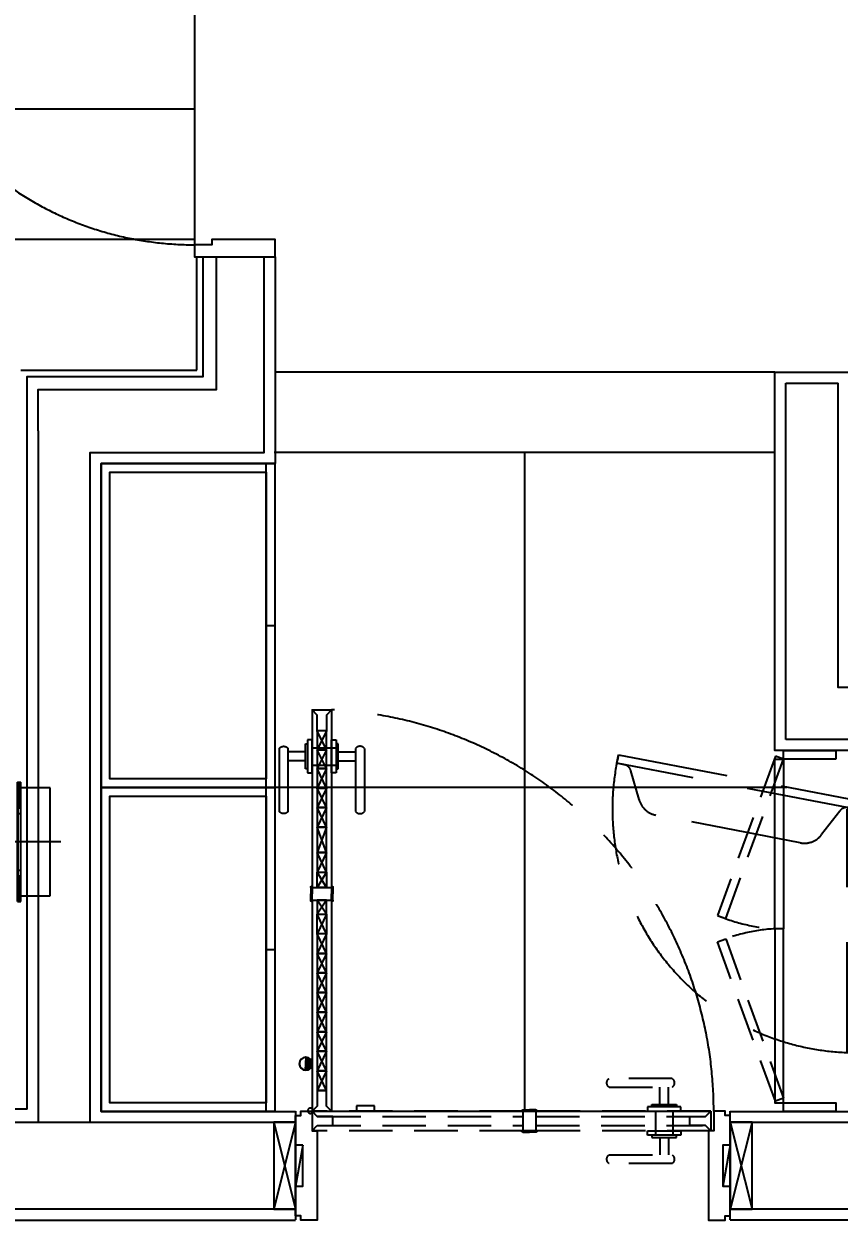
# Model space of a CAD drawing. Header units: millimetres. Extents: x 10000 to 302800, y 6800 to 229018.
# Drawn here: x 212445 to 214321, y 40253 to 43003 of the extents above; entities that cross this region are included whole.
import ezdxf

# ---------------------------------------------------------------- set-up
doc = ezdxf.new("R2010")
doc.units = ezdxf.units.MM
doc.header["$LTSCALE"] = 400
doc.header["$MEASUREMENT"] = 0
for name, pattern in [('X-ROOM TYPE-SR-1.3+1.7Bay$0$CENTER', [2, 1.25, -0.25, 0.25, -0.25]), ('X-ROOM TYPE-SR-1.3+1.7Bay$0$HIDDEN', [0.375, 0.25, -0.125]), ('X-ROOM TYPE-SR-1.3+1.7Bay$0$X-ROOM TYPE-SR-2bay_1$0$PHANTOM2', [1.25, 0.625, -0.125, 0.125, -0.125, 0.125, -0.125]), ('X-ROOM TYPE-SR-1.3+1.7Bay$0$X-ROOM TYPE-SR-2bay_1$0$X-ROOM TYPE-SR-1.3+1.7Bay$0$HIDDEN2', [4.7625, 3.175, -1.5875]), ('X-ROOM TYPE-SR-1.3+1.7Bay$0$X-ROOM TYPE-SR-2bay_1$0$X-ROOM TYPE-SR-3Bay$0$HIDDEN2', [4.7625, 3.175, -1.5875])]:
    doc.linetypes.add(name, pattern=pattern)
doc.layers.get('0').update_dxf_attribs({"linetype": 'CONTINUOUS'})
for name, color, linetype in [('A-TXT1', 3, 'CONTINUOUS'), ('X-ROOM TYPE-SR-1.3+1.7Bay$0$.WA_Built-in_Lower', 252, 'CONTINUOUS'), ('X-ROOM TYPE-SR-1.3+1.7Bay$0$.WA_Door', 252, 'CONTINUOUS'), ('X-ROOM TYPE-SR-1.3+1.7Bay$0$.WA_Door Swing', 252, 'CONTINUOUS'), ('X-ROOM TYPE-SR-1.3+1.7Bay$0$.WA_Door-closed', 252, 'CONTINUOUS'), ('X-ROOM TYPE-SR-1.3+1.7Bay$0$.WA_Floor-Fin', 252, 'CONTINUOUS'), ('X-ROOM TYPE-SR-1.3+1.7Bay$0$.WA_Sani-Fix', 252, 'CONTINUOUS'), ('X-ROOM TYPE-SR-1.3+1.7Bay$0$.WA_Wall', 252, 'CONTINUOUS'), ('X-ROOM TYPE-SR-1.3+1.7Bay$0$.WA_Wall-Fin', 252, 'CONTINUOUS'), ('X-ROOM TYPE-SR-1.3+1.7Bay$0$.WA_Wall-Finish', 252, 'CONTINUOUS'), ('X-ROOM TYPE-SR-1.3+1.7Bay$0$A-WALD', 7, 'CONTINUOUS'), ('X-ROOM TYPE-SR-1.3+1.7Bay$0$WA_Door_Frame', 252, 'CONTINUOUS'), ('X-ROOM TYPE-SR-1.3+1.7Bay$0$WA_DoorHatch', 252, 'CONTINUOUS'), ('X-ROOM TYPE-SR-1.3+1.7Bay$0$WDHAT', 252, 'CONTINUOUS'), ('X-ROOM TYPE-SR-1.3+1.7Bay$0$X-ROOM TYPE-SR-1.3+1.7Bay$0$I-PAT', 252, 'CONTINUOUS'), ('X-ROOM TYPE-SR-1.3+1.7Bay$0$X-ROOM TYPE-SR-2bay_1$0$0-RefEdit0', 252, 'CONTINUOUS'), ('X-ROOM TYPE-SR-1.3+1.7Bay$0$X-ROOM TYPE-SR-2bay_1$0$__Door-bomba', 252, 'CONTINUOUS')]:
    doc.layers.add(name, color=color, linetype=linetype)
doc.styles.add('X-ROOM TYPE-SR-1.3+1.7Bay$0$X-ROOM TYPE-SR-2bay_1$0$X-ROOM TYPE-SR-1.3+1.7Bay$0$HY울릉도L', font='')
doc.styles.get('X-ROOM TYPE-SR-1.3+1.7Bay$0$X-ROOM TYPE-SR-2bay_1$0$X-ROOM TYPE-SR-1.3+1.7Bay$0$HY울릉도L').set_extended_font_data('HYGothic-Extra')

# ---------------------------------------------------------------- blocks, each defined once
blk = doc.blocks.new('X-ROOM TYPE-SR-1.3+1.7Bay$0$X-ROOM TYPE-SR-2bay_1$0$WASHING MACHINE')
at = {"layer": 'X-ROOM TYPE-SR-1.3+1.7Bay$0$X-ROOM TYPE-SR-2bay_1$0$0-RefEdit0', "color": 8, "linetype": 'X-ROOM TYPE-SR-1.3+1.7Bay$0$X-ROOM TYPE-SR-2bay_1$0$X-ROOM TYPE-SR-1.3+1.7Bay$0$HIDDEN2', "ltscale": 0.2}
for p, q in [((0, 343), (-864, -343)), ((-864, 343), (0, -343))]:
    blk.add_line(p, q, dxfattribs=at)
for points in [[(-1414, 385.5), (-1410.2, 405.2), (-860.2, 299.6), (-864, 280), (-1414, 385.5)], [(-864, -280), (-884, -280), (-884, 280), (-864, 280), (-864, -280)]]:
    blk.add_lwpolyline(points, dxfattribs=at)
blk.add_lwpolyline([(-864, 280), (-881.3, 283.3, 0.284079), (-901, 275.8), (-942.6, 221.4, -0.284079), (-991.8, 202.7), (-1323.9, 266.4, -0.284079), (-1362.6, 302), (-1381.2, 368, 0.284079), (-1396.6, 382.2), (-1414, 385.5)], format="xyb", dxfattribs=at)
blk.add_lwpolyline([(-864, 343), (-864, -343), (0, -343), (0, 343)], close=True, dxfattribs=at)
blk.add_arc((-864, 280), 560, 167.093, 279.1397, dxfattribs=at)
at = {"layer": 'X-ROOM TYPE-SR-1.3+1.7Bay$0$X-ROOM TYPE-SR-2bay_1$0$0-RefEdit0', "color": 8, "linetype": 'X-ROOM TYPE-SR-1.3+1.7Bay$0$X-ROOM TYPE-SR-2bay_1$0$X-ROOM TYPE-SR-1.3+1.7Bay$0$HIDDEN2', "ltscale": 0.2, "style": 'X-ROOM TYPE-SR-1.3+1.7Bay$0$X-ROOM TYPE-SR-2bay_1$0$X-ROOM TYPE-SR-1.3+1.7Bay$0$HY울릉도L'}
for s, p in [('WASHING', (-665.6, 26.5)), ('MACHINE', (-653.2, -89.5))]:
    blk.add_text(s, height=76.8, dxfattribs=at).set_placement(p)
blk = doc.blocks.new('X-ROOM TYPE-SR-1.3+1.7Bay$0$DOOR-800(WET)')
at = {"color": 8, "linetype": 'X-ROOM TYPE-SR-1.3+1.7Bay$0$X-ROOM TYPE-SR-2bay_1$0$PHANTOM2', "ltscale": 200}
blk.add_arc((-92.5, -28), 744, 180, 270, dxfattribs=at)
at = {"layer": 'X-ROOM TYPE-SR-1.3+1.7Bay$0$.WA_Floor-Fin'}
blk.add_line((-92.5, -28), (-92.5, -772), dxfattribs=at)
at = {"layer": 'X-ROOM TYPE-SR-1.3+1.7Bay$0$X-ROOM TYPE-SR-2bay_1$0$__Door-bomba'}
for points in [[(92.5, 0), (92.5, -40), (-52.5, -40), (-52.5, -28), (-92.5, -28), (-92.5, 0)], [(-92.5, -28), (-836.5, -28), (-836.5, -68), (-92.5, -68)], [(92.5, -800), (92.5, -760), (-52.5, -760), (-52.5, -772), (-92.5, -772), (-92.5, -800)]]:
    blk.add_lwpolyline(points, close=True, dxfattribs=at)
blk = doc.blocks.new('X-ROOM TYPE-SR-1.3+1.7Bay$0$I-BATHROOM AC-02')
for p, q in [((-7, 137.5), (0, 137.5)), ((-7, 137.5), (-7, -137.5)), ((-7, 135.7), (-5.7, 135.7)), ((-7, 121.8), (-5.7, 121.8)), ((-6.8, 137.5), (0, 130.7)), ((-5.7, 135.7), (-5.7, -135.7)), ((-5.7, 131.9), (0, 126.2)), ((-5.7, 127.4), (0, 121.7)), ((-5.7, 122.9), (0, 117.2)), ((-5.7, 118.4), (0, 112.7)), ((-5.7, 113.9), (0, 108.2)), ((-2.3, 137.5), (0, 135.2)), ((0, 137.5), (0, -137.5)), ((0, 124), (68.2, 124)), ((68.2, 124), (68.2, -124)), ((-5.7, 109.4), (0, 103.7)), ((-5.7, 105), (0, 99.3)), ((-5.7, 100.5), (0, 94.8)), ((-5.7, 96), (0, 90.3)), ((-5.7, 91.5), (0, 85.8)), ((-5.7, 87), (0, 81.3)), ((-5.7, 82.5), (-1.2, 78)), ((-5.7, 78), (-5.7, 78)), ((-5.7, 78), (0, 78)), ((-5.7, 65), (0, 65)), ((92.4, 0), (-27, 0)), ((-5.7, -65), (0, -65)), ((-5.7, -78), (0, -78)), ((-5.7, -79.1), (0, -84.8)), ((-2.3, -78), (0, -80.3)), ((-5.7, -83.6), (0, -89.3)), ((-5.7, -88.1), (0, -93.8)), ((-5.7, -92.6), (0, -98.3)), ((-5.7, -97.1), (0, -102.8)), ((-5.7, -101.6), (0, -107.3)), ((-5.7, -106.1), (0, -111.8)), ((-7, -121.8), (-5.7, -121.8)), ((-7, -135.7), (-5.7, -135.7)), ((-7, -136.2), (-5.7, -137.5)), ((-7, -137.5), (0, -137.5)), ((-5.7, -110.6), (0, -116.3)), ((-5.7, -115.1), (0, -120.8)), ((-5.7, -119.6), (0, -125.3)), ((-5.7, -124), (0, -129.7)), ((-5.7, -128.5), (0, -134.2)), ((-5.7, -133), (-1.2, -137.5)), ((68.2, -124), (0, -124))]:
    blk.add_line(p, q)
blk = doc.blocks.new('X-ROOM TYPE-SR-1.3+1.7Bay$0$A$C4E1533E5')
at = {"layer": 'X-ROOM TYPE-SR-1.3+1.7Bay$0$WA_DoorHatch', "color": 8, "linetype": 'X-ROOM TYPE-SR-1.3+1.7Bay$0$HIDDEN'}
for p, q in [((-820, 295.7), (-820, 335.7)), ((-800, 295.7), (-800, 335.7)), ((-917, 280.4), (-515.1, 280.4)), ((-905, 268.4), (-917, 280.4)), ((-838.5, 290.7), (-781.5, 290.7)), ((-829.9, 280.4), (-829.9, 225.1)), ((-790.1, 280.4), (-790.1, 225.1)), ((-515.1, 283.4), (-500.1, 283.4)), ((-515.1, 280.4), (-500.1, 280.4)), ((-515.1, 280.4), (-515.1, 235.4)), ((-485, 283.4), (-500, 283.4)), ((-485, 280.4), (-500, 280.4)), ((-485.1, 280.4), (0, 280.4, 0)), ((-485, 280.4), (-485.1, 235.4)), ((-515.1, 268.4), (-898.1, 268.4)), ((-12, 268.4, 0), (-485.1, 268.4)), ((-917, 235.4, 0), (-507.1, 235.4)), ((-515.1, 247.4), (-898.1, 247.4)), ((-838.5, 225.1), (-781.5, 225.1)), ((-820, 220.1), (-820, 180.1)), ((-800, 220.1), (-800, 180.1)), ((-515.1, 235.4), (-485.1, 235.4)), ((-515.1, 235.4), (-500.1, 235.4)), ((-515.1, 232.4), (-500.1, 232.4)), ((-485, 235.4), (-500, 235.4)), ((-485, 232.4), (-500, 232.4)), ((-12, 247.4, 0), (-485.1, 247.4)), ((-485.1, 235.4), (0, 235.4, 0))]:
    blk.add_line(p, q, dxfattribs=at)
at = {"layer": 'X-ROOM TYPE-SR-1.3+1.7Bay$0$WA_DoorHatch', "color": 8, "linetype": 'X-ROOM TYPE-SR-1.3+1.7Bay$0$HIDDEN', "ltscale": 100}
for p, q in [((0, 280.4, 0), (-12, 268.4, 0)), ((0, 235.4, 0), (-12, 247.4, 0))]:
    blk.add_line(p, q, dxfattribs=at)
at = {"layer": 'X-ROOM TYPE-SR-1.3+1.7Bay$0$WA_DoorHatch', "color": 8, "linetype": 'X-ROOM TYPE-SR-1.3+1.7Bay$0$HIDDEN'}
for points in [[(-828.3, 355.7), (-683.1, 355.7)], [(-683.1, 335.7), (-828.3, 335.7)], [(-781.5, 290.7), (-771.8, 290.7), (-771.8, 280.4), (-848.2, 280.4), (-848.2, 290.7), (-838.5, 290.7)], [(-781.5, 290.7), (-781.5, 295.7), (-838.5, 295.7), (-838.5, 290.7)], [(-781.5, 225.1), (-771.8, 225.1), (-771.8, 235.4), (-848.2, 235.4), (-848.2, 225.1), (-838.5, 225.1)], [(-781.5, 225.1), (-781.5, 220.1), (-838.5, 220.1), (-838.5, 225.1)], [(-683.1, 180.1), (-828.3, 180.1)], [(-828.3, 160.1), (-683.1, 160.1)]]:
    blk.add_lwpolyline(points, dxfattribs=at)
at = {"layer": 'X-ROOM TYPE-SR-1.3+1.7Bay$0$WA_DoorHatch', "color": 8, "linetype": 'X-ROOM TYPE-SR-1.3+1.7Bay$0$HIDDEN', "elevation": 0}
blk.add_lwpolyline([(-869, 268.4), (-905, 268.4), (-917, 280.4), (-917, 235.4), (-905, 247.4), (-869, 247.4)], close=True, dxfattribs=at)
at = {"layer": 'X-ROOM TYPE-SR-1.3+1.7Bay$0$WA_DoorHatch', "color": 8, "linetype": 'X-ROOM TYPE-SR-1.3+1.7Bay$0$HIDDEN', "ltscale": 111, "elevation": 0}
blk.add_lwpolyline([(-102, 280.4), (-143.8, 280.4), (-143.8, 293), (-102, 293)], close=True, dxfattribs=at)
at = {"layer": 'X-ROOM TYPE-SR-1.3+1.7Bay$0$WA_DoorHatch', "color": 8, "linetype": 'X-ROOM TYPE-SR-1.3+1.7Bay$0$HIDDEN', "ltscale": 100}
blk.add_lwpolyline([(-48, 268.4), (-12, 268.4), (0, 280.4), (0, 235.4), (-12, 247.4), (-48, 247.4)], close=True, dxfattribs=at)
blk.add_circle((4, 281.4, 0), 6, dxfattribs=at)
at = {"layer": 'X-ROOM TYPE-SR-1.3+1.7Bay$0$WA_DoorHatch', "color": 8, "linetype": 'X-ROOM TYPE-SR-1.3+1.7Bay$0$HIDDEN'}
for centre, radius, start, end in [((-820.4, 345.7), 12.8, 128.4193, 231.5807), ((-691, 345.7), 12.8, 308.4193, 51.5807), ((-515.1, 280.4), 3, 90, 180), ((-485, 280.4), 3, 359.923, 89.923), ((-515.1, 235.4), 3, 180, 270), ((-485, 235.4), 3, 270.077, 0.077), ((-820.4, 170.1), 12.8, 128.4193, 231.5807), ((-691, 170.1), 12.8, 308.4193, 51.5807)]:
    blk.add_arc(centre, radius, start, end, dxfattribs=at)
blk = doc.blocks.new('X-ROOM TYPE-SR-1.3+1.7Bay$0$DoorLever')
at = {"layer": 'X-ROOM TYPE-SR-1.3+1.7Bay$0$WA_DoorHatch', "color": 8, "linetype": 'X-ROOM TYPE-SR-1.3+1.7Bay$0$HIDDEN', "ltscale": 10}
for p, q in [((-10, 15.3), (-10, 55.3)), ((10, 15.3), (10, 55.3)), ((-28.5, 10.3), (28.5, 10.3))]:
    blk.add_line(p, q, dxfattribs=at)
for points in [[(-18.3, 75.3), (126.9, 75.3)], [(126.9, 55.3), (-18.3, 55.3)], [(28.5, 10.3), (38.2, 10.3), (38.2, 0), (-38.2, 0), (-38.2, 10.3), (-28.5, 10.3)], [(28.5, 10.3), (28.5, 15.3), (-28.5, 15.3), (-28.5, 10.3)]]:
    blk.add_lwpolyline(points, dxfattribs=at)
for centre, start, end in [((-10.4, 65.3), 128.4193, 231.5807), ((119, 65.3), 308.4193, 51.5807)]:
    blk.add_arc(centre, 12.8, start, end, dxfattribs=at)
blk = doc.blocks.new('X-ROOM TYPE-SR-1.3+1.7Bay$0$A$C2C2E16A4')
at = {"layer": 'X-ROOM TYPE-SR-1.3+1.7Bay$0$.WA_Door'}
h = blk.add_hatch(dxfattribs=at)
h.set_pattern_fill('_USER', color=256, scale=2, angle=407.2862, style=0, pattern_type=0)
h.set_pattern_definition([(312.7138112, (-186875.133, 561027.7054), (-1.469502205, -1.3566736044), [])])
h.paths.add_polyline_path([(-261, 108.9, 0.414214), (-245.4, 94.5), (-246.6, 124.5, 0.414214)])
h = blk.add_hatch(dxfattribs=at)
h.set_pattern_fill('_USER', color=256, scale=2, angle=407.2862, style=0, pattern_type=0)
h.set_pattern_definition([(312.7138112, (-186875.5364, 561027.707), (-1.469502205, -1.3566736044), [])])
h.paths.add_polyline_path([(-260.6, 108.9, 0.414214), (-245, 94.5), (-246.2, 124.5, 0.414214)])
at = {"layer": 'X-ROOM TYPE-SR-1.3+1.7Bay$0$.WA_Door', "ltscale": 150}
for p, q in [((-293, 875.4, 0), (-272, 831.4, 0)), ((-293, 831.4, 0), (-272, 875.4, 0)), ((-293, 831.4, 0), (-272, 788.4, 0)), ((-293, 788.4, 0), (-272, 831.4, 0)), ((-293, 788.4, 0), (-272, 743.4, 0)), ((-293, 743.4, 0), (-272, 788.4, 0)), ((-293, 743.4, 0), (-272, 698.4, 0)), ((-293, 698.4, 0), (-272, 743.4, 0)), ((-293, 698.4, 0), (-272, 653.4, 0)), ((-293, 653.4, 0), (-272, 698.4, 0)), ((-293, 653.4, 0), (-272, 595.3, 0)), ((-293, 595.3, 0), (-272, 653.4, 0)), ((-293, 595.3, 0), (-272, 550.3, 0)), ((-293, 550.3, 0), (-272, 595.3, 0)), ((-293, 514.9, 0), (-272, 550.3, 0)), ((-293, 550.3, 0), (-272, 514.9, 0)), ((-293, 485.3, 0), (-272, 453.2)), ((-293, 453.2), (-272, 485.3, 0)), ((-293, 408.2), (-272, 453.2)), ((-293, 453.2), (-272, 408.2)), ((-293, 408.2), (-272, 363.2)), ((-293, 363.2), (-272, 408.2)), ((-293, 363.2), (-272, 318.2)), ((-293, 318.2), (-272, 363.2)), ((-293, 318.2), (-272, 273.2)), ((-293, 273.2), (-272, 318.2)), ((-293, 273.2), (-272, 228.2)), ((-293, 228.2), (-272, 273.2)), ((-293, 228.2), (-272, 183.2)), ((-293, 183.2), (-272, 228.2)), ((-293, 183.2), (-272, 138.2)), ((-293, 138.2), (-272, 183.2)), ((-293, 138.2), (-272, 93.2)), ((-293, 93.2), (-272, 138.2)), ((-293, 93.2), (-272, 48.2)), ((-293, 48.2), (-272, 93.2))]:
    blk.add_line(p, q, dxfattribs=at)
at = {"layer": 'X-ROOM TYPE-SR-1.3+1.7Bay$0$.WA_Door'}
for p, q in [((-245.4, 94.5), (-246.6, 124.5)), ((-245, 94.5, 0), (-246.2, 124.5, 0))]:
    blk.add_line(p, q, dxfattribs=at)
at = {"layer": 'X-ROOM TYPE-SR-1.3+1.7Bay$0$.WA_Door', "ltscale": 150, "elevation": 0}
for points in [[(-272, 831.4), (-293, 831.4), (-293, 875.4), (-272, 875.4)], [(-272, 788.4), (-293, 788.4), (-293, 831.4), (-272, 831.4)], [(-272, 743.4), (-293, 743.4), (-293, 788.4), (-272, 788.4)], [(-272, 698.4), (-293, 698.4), (-293, 743.4), (-272, 743.4)], [(-272, 653.4), (-293, 653.4), (-293, 698.4), (-272, 698.4)], [(-272, 595.3), (-293, 595.3), (-293, 653.4), (-272, 653.4)], [(-272, 550.3), (-293, 550.3), (-293, 595.3), (-272, 595.3)], [(-272, 550.3), (-293, 550.3), (-293, 514.9), (-272, 514.9)]]:
    blk.add_lwpolyline(points, close=True, dxfattribs=at)
at = {"layer": 'X-ROOM TYPE-SR-1.3+1.7Bay$0$.WA_Door', "ltscale": 150}
for points in [[(-272, 453.2), (-293, 453.2), (-293, 485.3), (-272, 485.3)], [(-272, 453.2), (-293, 453.2), (-293, 408.2), (-272, 408.2)], [(-272, 363.2), (-293, 363.2), (-293, 408.2), (-272, 408.2)], [(-272, 318.2), (-293, 318.2), (-293, 363.2), (-272, 363.2)], [(-272, 273.2), (-293, 273.2), (-293, 318.2), (-272, 318.2)], [(-272, 228.2), (-293, 228.2), (-293, 273.2), (-272, 273.2)], [(-272, 183.2), (-293, 183.2), (-293, 228.2), (-272, 228.2)], [(-272, 138.2), (-293, 138.2), (-293, 183.2), (-272, 183.2)], [(-272, 93.2), (-293, 93.2), (-293, 138.2), (-272, 138.2)], [(-272, 48.2), (-293, 48.2), (-293, 93.2), (-272, 93.2)], [(-272, 48.2), (-272, 12.2), (-260, 0.2), (-305, 0.2), (-293, 12.2), (-293, 48.2)]]:
    blk.add_lwpolyline(points, close=True, dxfattribs=at)
at = {"layer": 'X-ROOM TYPE-SR-1.3+1.7Bay$0$.WA_Door'}
for centre in [(-246, 109.5), (-245.6, 109.5, 0)]:
    blk.add_circle(centre, 15, dxfattribs=at)
at = {"layer": 'X-ROOM TYPE-SR-1.3+1.7Bay$0$.WA_Door-closed'}
for p, q in [((-305, 923.4, 0), (-305, 507, 0)), ((-260, 923.4, 0), (-260, 514.9, 0)), ((-305, 485.3, 0), (-305, 0.2)), ((-260, 485.3, 0), (-260, 0.2))]:
    blk.add_line(p, q, dxfattribs=at)
at = {"layer": 'X-ROOM TYPE-SR-1.3+1.7Bay$0$.WA_Door-closed', "elevation": 0}
blk.add_lwpolyline([(-272, 875.4), (-272, 911.4), (-260, 923.4), (-305, 923.4), (-293, 911.4), (-293, 875.4)], close=True, dxfattribs=at)
at = {"layer": 'X-ROOM TYPE-SR-1.3+1.7Bay$0$WA_DoorHatch', "linetype": 'X-ROOM TYPE-SR-1.3+1.7Bay$0$HIDDEN', "ltscale": 10}
for p, q in [((-260, 836.3, 0), (-315.2, 836.3, 0)), ((-260, 796.5, 0), (-315.2, 796.5, 0))]:
    blk.add_line(p, q, dxfattribs=at)
at = {"layer": 'X-ROOM TYPE-SR-1.3+1.7Bay$0$WA_DoorHatch', "linetype": 'X-ROOM TYPE-SR-1.3+1.7Bay$0$HIDDEN', "ltscale": 22}
for p, q in [((-308, 515.3, 0), (-308, 500.3, 0)), ((-308, 514.9, 0), (-308, 499.9, 0)), ((-308, 485.3, 0), (-308, 500.3, 0)), ((-308, 484.9, 0), (-308, 499.9, 0)), ((-305, 515.3, 0), (-305, 485.3, 0)), ((-305, 515.3, 0), (-305, 500.3, 0)), ((-260, 514.9, 0), (-305, 514.9, 0)), ((-305, 514.9, 0), (-305, 484.9, 0)), ((-305, 514.9, 0), (-305, 499.9, 0)), ((-305, 485.3, 0), (-305, 500.3, 0)), ((-305, 484.9, 0), (-305, 499.9, 0)), ((-260, 515.3, 0), (-260, 500.3, 0)), ((-260, 514.9, 0), (-260, 499.9, 0)), ((-260, 485.3, 0), (-260, 500.3, 0)), ((-260, 484.9, 0), (-260, 499.9, 0)), ((-257, 515.3, 0), (-257, 500.3, 0)), ((-257, 514.9, 0), (-257, 499.9, 0)), ((-257, 485.3, 0), (-257, 500.3, 0)), ((-257, 484.9, 0), (-257, 499.9, 0)), ((-260, 485.3, 0), (-305, 485.3, 0))]:
    blk.add_line(p, q, dxfattribs=at)
for centre, start, end in [((-305, 515.3, 0), 90, 180), ((-305, 514.9, 0), 90, 180), ((-260, 515.3, 0), 0, 90), ((-260, 514.9, 0), 0, 90), ((-305, 485.3, 0), 180.077, 270.077), ((-305, 484.9, 0), 180.077, 270.077), ((-260, 485.3, 0), 269.923, 359.923), ((-260, 484.9, 0), 269.923, 359.923)]:
    blk.add_arc(centre, 3, start, end, dxfattribs=at)
at = {"layer": 'X-ROOM TYPE-SR-1.3+1.7Bay$0$WDHAT', "extrusion": (0, 0, -1), "zscale": -1, "rotation": 270}
blk.add_blockref('X-ROOM TYPE-SR-1.3+1.7Bay$0$DoorLever', (305, 816.4, 0), dxfattribs=at)
at = {"layer": 'X-ROOM TYPE-SR-1.3+1.7Bay$0$WDHAT', "extrusion": (0, 0, -1), "xscale": -1, "zscale": -1, "rotation": 90}
blk.add_blockref('X-ROOM TYPE-SR-1.3+1.7Bay$0$DoorLever', (260, 816.4, 0), dxfattribs=at)
blk = doc.blocks.new('X-ROOM TYPE-SR-1.3+1.7Bay$0$D')
at = {"ltscale": 0.1}
for p, q in [((-17263.2, -559905.5, 0.3), (-17213.2, -560105.5, 0.3)), ((-17213.2, -559905.5, 0.3), (-17263.2, -560105.7, 0.3)), ((-16213.2, -559905.5, 0.3), (-16163.2, -560105.5, 0.3)), ((-16163.2, -559905.5, 0.3), (-16213.2, -560105.7, 0.3)), ((-17196.1, -559958.6, 0.3), (-17213.2, -560052.8, 0.3)), ((-16213.2, -559958.6, 0.3), (-16230.4, -560052.8, 0.3))]:
    blk.add_line(p, q, dxfattribs=at)
at = {"ltscale": 0.1, "elevation": 0.3}
for points in [[(-17213.2, -559905.5), (-17263.2, -559905.5), (-17263.2, -560105.7), (-17213.2, -560105.6)], [(-16163.2, -559905.5), (-16213.2, -559905.5), (-16213.2, -560105.7), (-16163.2, -560105.6)], [(-17196.1, -559958.6), (-17213.2, -559958.6), (-17213.2, -560052.8), (-17196.1, -560052.8)], [(-16213.2, -559958.6), (-16230.4, -559958.6), (-16230.4, -560052.8), (-16213.2, -560052.8)]]:
    blk.add_lwpolyline(points, close=True, dxfattribs=at)
at = {"layer": 'X-ROOM TYPE-SR-1.3+1.7Bay$0$.WA_Door', "linetype": 'X-ROOM TYPE-SR-1.3+1.7Bay$0$CENTER'}
blk.add_arc((-17175.8, -559880.7, 0.3), 924.5, 0.0141, 87.1782, dxfattribs=at)
at = {"layer": 'X-ROOM TYPE-SR-1.3+1.7Bay$0$.WA_Door-closed'}
blk.add_line((-17175.2, -559880.5, 0.3), (-17130.2, -559880.5, 0.3), dxfattribs=at)
at = {"layer": 'X-ROOM TYPE-SR-1.3+1.7Bay$0$.WA_Wall'}
blk.add_line((-17213.2, -560120.6, 0.3), (-17213.2, -559920.6, 0.3), dxfattribs=at)
at = {"layer": 'X-ROOM TYPE-SR-1.3+1.7Bay$0$.WA_Wall-Fin'}
for p, q in [((-17213.2, -559880.7, 0.3), (-17213.2, -560130.5, 0.3)), ((-16213.2, -560130.5, 0.3), (-16213.2, -559880.6, 0.3))]:
    blk.add_line(p, q, dxfattribs=at)
at = {"layer": 'X-ROOM TYPE-SR-1.3+1.7Bay$0$WA_Door_Frame', "elevation": 0.3}
for points in [[(-17213.2, -559890.5), (-17201.2, -559890.5), (-17201.2, -559880.5), (-17175.2, -559880.5), (-17175.2, -559925.5), (-17163.2, -559925.5), (-17163.2, -560115.9), (-17163.2, -560115.9), (-17163.2, -560130.7), (-17201.2, -560130.7), (-17201.2, -560120.7), (-17213.2, -560120.7), (-17213.2, -559890.5)], [(-17213.2, -559890.5), (-17201.2, -559890.5), (-17201.2, -559880.5), (-17175.2, -559880.5), (-17175.2, -559925.5), (-17163.2, -559925.5), (-17163.2, -560115.9), (-17163.2, -560115.9), (-17163.2, -560130.7), (-17201.2, -560130.7), (-17201.2, -560120.7), (-17213.2, -560120.7), (-17213.2, -559890.5)], [(-16213.2, -559890.5), (-16225.2, -559890.5), (-16225.2, -559880.5), (-16251.2, -559880.5), (-16251.2, -559925.5), (-16263.2, -559925.5), (-16263.2, -560115.9), (-16263.2, -560115.9), (-16263.2, -560130.7), (-16225.2, -560130.7), (-16225.2, -560120.7), (-16213.2, -560120.7), (-16213.2, -559890.5)]]:
    blk.add_lwpolyline(points, dxfattribs=at)
at = {"layer": 'X-ROOM TYPE-SR-1.3+1.7Bay$0$.WA_Door', "xscale": -1}
for name, p in [('X-ROOM TYPE-SR-1.3+1.7Bay$0$A$C2C2E16A4', (-17435.2, -559880.7, 0.3)), ('X-ROOM TYPE-SR-1.3+1.7Bay$0$A$C4E1533E5', (-17175.2, -560160.9, 0.3))]:
    blk.add_blockref(name, p, dxfattribs=at)
blk = doc.blocks.new('X-ROOM TYPE-SR-1.3+1.7Bay')
at = {"layer": 'X-ROOM TYPE-SR-1.3+1.7Bay$0$.WA_Built-in_Lower'}
for points in [[(208243.7, 60386.2), (208243.7, 59641.2), (207843.7, 59641.2), (207843.7, 60386.2)], [(208223.7, 60366.2), (208223.7, 59661.2), (207863.7, 59661.2), (207863.7, 60366.2)], [(208243.7, 59641.2), (208243.7, 58896.2), (207843.7, 58896.2), (207843.7, 59641.2)], [(208223.7, 59621.2), (208223.7, 58916.2), (207863.7, 58916.2), (207863.7, 59621.2)]]:
    blk.add_lwpolyline(points, close=True, dxfattribs=at)
for points in [[(208223.7, 58896.2), (208223.7, 60386.2)], [(208223.7, 60013.7), (208243.7, 60013.7)], [(208223.7, 59268.7), (208243.7, 59268.7)]]:
    blk.add_lwpolyline(points, dxfattribs=at)
at = {"layer": 'X-ROOM TYPE-SR-1.3+1.7Bay$0$.WA_Door Swing'}
for points in [[(209533.8, 59706.2), (209413.8, 59706.2), (209413.8, 59726.2), (209533.8, 59726.2)], [(209413.8, 59706.2), (209413.8, 59316.2), (209393.8, 59316.2), (209393.8, 59706.2)], [(209413.8, 58916.2), (209413.8, 59316.2), (209393.8, 59316.2), (209393.8, 58916.2)], [(209533.8, 58896.2), (209413.8, 58896.2), (209413.8, 58916.2), (209533.8, 58916.2)]]:
    blk.add_lwpolyline(points, close=True, dxfattribs=at)
at = {"layer": 'X-ROOM TYPE-SR-1.3+1.7Bay$0$.WA_Door Swing', "linetype": 'X-ROOM TYPE-SR-1.3+1.7Bay$0$HIDDEN'}
for points in [[(209395, 59713.1), (209261.6, 59346.6), (209280.4, 59339.7), (209413.8, 59706.2)], [(209395, 58919.3), (209261.6, 59285.8), (209280.4, 59292.7), (209413.8, 58926.2)]]:
    blk.add_lwpolyline(points, close=True, dxfattribs=at)
for centre, start, end in [((209414.7, 59706.5), 246.9615, 266.9432), ((209414.7, 58925.9), 93.0568, 113.0385)]:
    blk.add_arc(centre, 390.8, start, end, dxfattribs=at)
at = {"layer": 'X-ROOM TYPE-SR-1.3+1.7Bay$0$.WA_Floor-Fin'}
for p, q in [((208058.8, 61201.2), (205738.7, 61201.2)), ((208058.8, 60901.2), (205738.7, 60901.2)), ((209393.8, 60596.2), (208243.8, 60596.2)), ((209393.8, 60411.2), (208242, 60411.2)), ((208817.9, 60411.2), (208817.9, 58896.5)), ((209422, 59641.2), (208243.7, 59641.2))]:
    blk.add_line(p, q, dxfattribs=at)
at = {"layer": 'X-ROOM TYPE-SR-1.3+1.7Bay$0$.WA_Wall-Finish', "ltscale": 2}
for p, q in [((208063.8, 60601.2), (208063.8, 60861.2)), ((207658.7, 60601.2), (208063.8, 60601.2))]:
    blk.add_line(p, q, dxfattribs=at)
at = {"layer": 'X-ROOM TYPE-SR-1.3+1.7Bay$0$.WA_Wall-Finish'}
for p, q in [((208078.8, 60586.2), (208078.8, 60861.2)), ((207673.7, 58901.2), (206643.8, 58901.2)), ((204998.8, 58646.2, 0), (208291, 58646.2, 0.3)), ((209291, 58646.5, 0.3), (215499, 58646.4, 0.3))]:
    blk.add_line(p, q, dxfattribs=at)
for points in [[(209291, 58896.2), (210643.8, 58896.2), (210643.8, 59726.2), (209393.8, 59726.2), (209393.8, 60596.2), (209563.8, 60596.2), (209563.8, 59896.2), (211893.8, 59896.2), (211893.8, 63096.2)], [(207673.7, 58901.2), (207673.7, 60431.2), (207673.7, 60431.2), (207673.7, 60586.2), (208078.8, 60586.2), (208078.8, 60861.2)], [(208243.8, 60861.2), (208243.8, 60386.2), (207843.7, 60386.2), (207843.7, 58896.2), (208291, 58896.2)]]:
    blk.add_lwpolyline(points, dxfattribs=at)
at = {"layer": 'X-ROOM TYPE-SR-1.3+1.7Bay$0$A-WALD'}
for p, q in [((209418.8, 60571.2), (209538.8, 60571.2)), ((210668.8, 59751.2), (209418.8, 59751.2)), ((208291, 58871.2), (208291, 58671.2)), ((209291, 58871.2), (209291, 58671.2))]:
    blk.add_line(p, q, dxfattribs=at)
for points in [[(205098.8, 67821.2), (205098.8, 58871.2), (208291, 58871.2)], [(207698.7, 60461.2), (207698.7, 60461.2), (207698.7, 60556.2), (208108.8, 60556.2), (208108.8, 60861.2)], [(207818.7, 58871.2), (207818.7, 60411.2), (208218.8, 60411.2), (208218.8, 60861.2)], [(209418.8, 59751.2), (209418.8, 60571.2)], [(210668.8, 59871.2), (209538.8, 59871.2), (209538.8, 60571.2)], [(207698.7, 60461.2), (207698.7, 58871.2)], [(209291, 58871.2), (215449, 58871.2)], [(208291, 58671.2), (204998.8, 58671.2)], [(215449, 58671.2), (209291, 58671.2)]]:
    blk.add_lwpolyline(points, dxfattribs=at)
at = {"layer": 'X-ROOM TYPE-SR-1.3+1.7Bay$0$X-ROOM TYPE-SR-1.3+1.7Bay$0$I-PAT'}
blk.add_line((208341, 58896.5), (209241, 58896.5), dxfattribs=at)
at = {"linetype": 'X-ROOM TYPE-SR-1.3+1.7Bay$0$X-ROOM TYPE-SR-2bay_1$0$X-ROOM TYPE-SR-3Bay$0$HIDDEN2', "ltscale": 0.2}
blk.add_blockref('X-ROOM TYPE-SR-1.3+1.7Bay$0$X-ROOM TYPE-SR-2bay_1$0$WASHING MACHINE', (210443.8, 59311.2), dxfattribs=at)
at = {"layer": 'X-ROOM TYPE-SR-1.3+1.7Bay$0$.WA_Door Swing'}
blk.add_blockref('X-ROOM TYPE-SR-1.3+1.7Bay$0$DOOR-800(WET)', (208151.3, 61661.2), dxfattribs=at)
at = {"layer": 'X-ROOM TYPE-SR-1.3+1.7Bay$0$.WA_Sani-Fix', "ltscale": 250, "xscale": -1, "rotation": 180}
blk.add_blockref('X-ROOM TYPE-SR-1.3+1.7Bay$0$I-BATHROOM AC-02', (207658.7, 59516.2), dxfattribs=at)
at = {"layer": 'X-ROOM TYPE-SR-1.3+1.7Bay$0$A-WALD'}
blk.add_blockref('X-ROOM TYPE-SR-1.3+1.7Bay$0$D', (225504.2, 618777), dxfattribs=at)
blk = doc.blocks.new('X-INT-HOTEL-9F~20F')
blk.add_blockref('X-ROOM TYPE-SR-1.3+1.7Bay', (0, 0))
blk = doc.blocks.new('X-BASE-9F')
blk.add_blockref('X-INT-HOTEL-9F~20F', (0, 0))

msp = doc.modelspace()

# ---------------------------------------------------------------- block references
at = {"layer": 'A-TXT1'}
msp.add_blockref('X-BASE-9F', (4779.3, -18393.7), dxfattribs=at)

doc.saveas('drawing.dxf')
